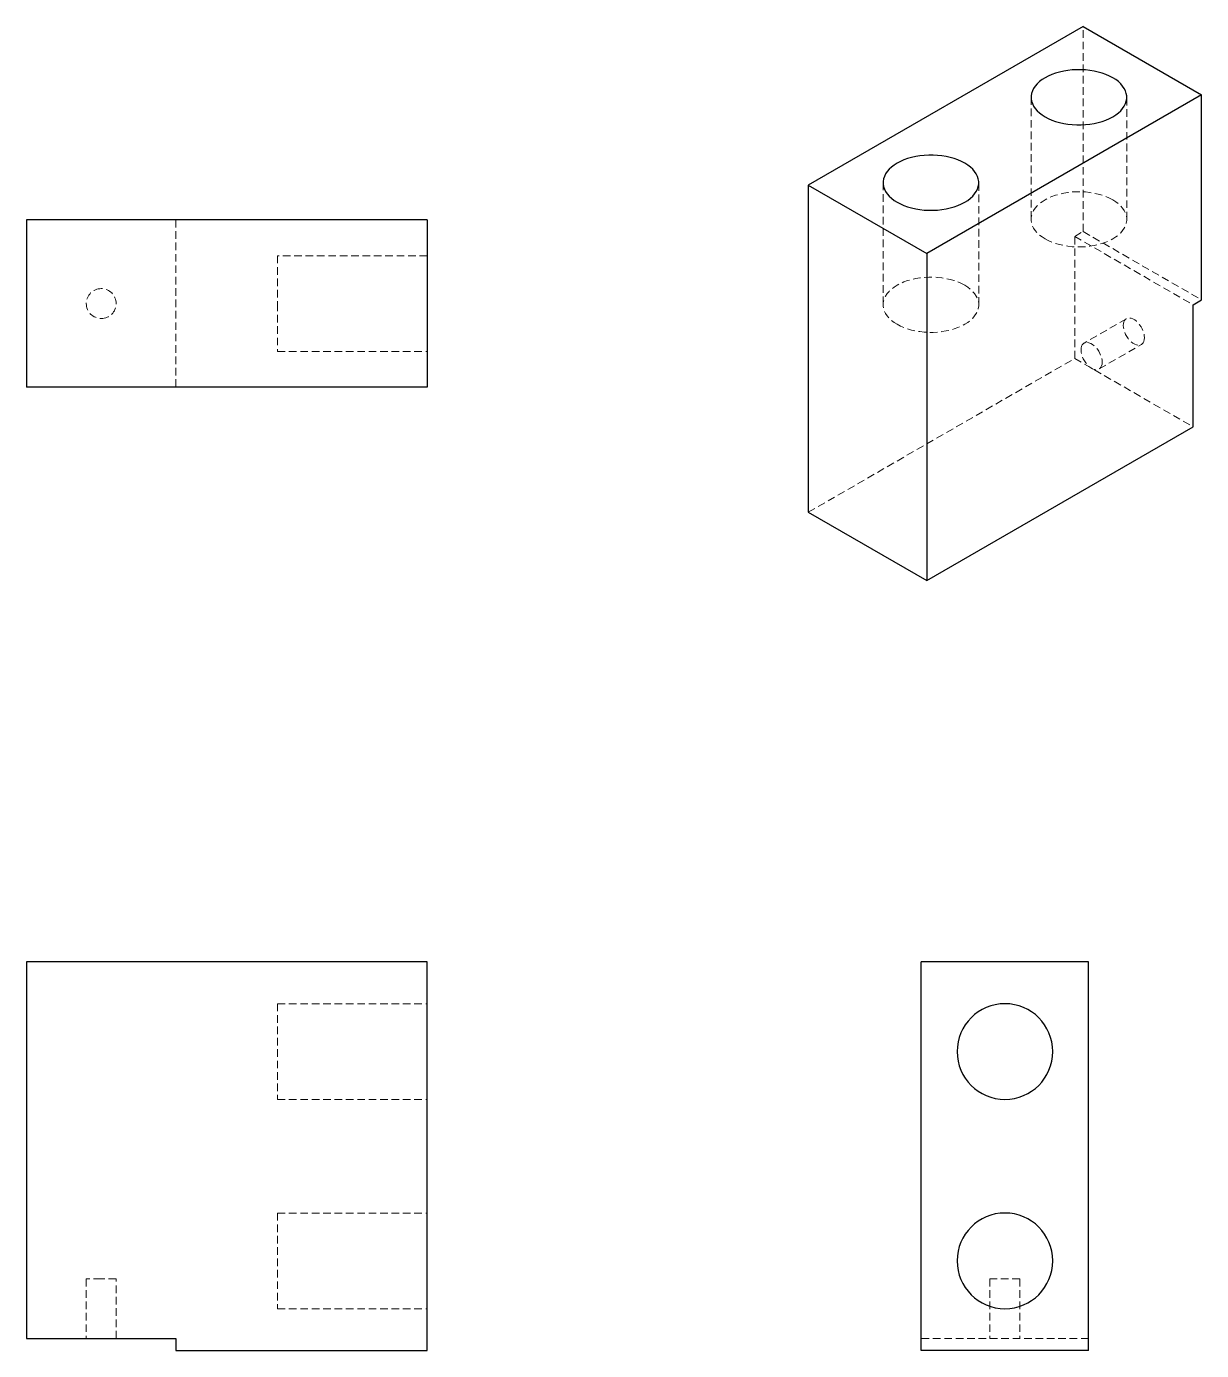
# Model space of a CAD drawing. Header units: millimetres. Extents: x 322 to 519, y 186 to 408.
import ezdxf

# ---------------------------------------------------------------- set-up
doc = ezdxf.new("R2010")
doc.units = ezdxf.units.MM
doc.linetypes.add('HIDDEN', pattern=[1.905, 1.27, -0.635])

msp = doc.modelspace()

# ---------------------------------------------------------------- linework, layer by layer
at = {"color": 7, "linetype": 'Continuous', "lineweight": 25}
for p, q in [((498.96, 407.72), (453, 381.18)), ((498.96, 407.72), (518.76, 396.29)), ((518.76, 396.29), (472.8, 369.75)), ((518.76, 361.99), (518.76, 396.29)), ((453, 381.18), (472.8, 369.75)), ((453, 381.18), (453, 326.47)), ((389.24, 375.38), (322.24, 375.38)), ((322.24, 375.38), (322.24, 347.38)), ((389.24, 375.38), (389.24, 347.38)), ((472.8, 369.75), (472.8, 315.04)), ((517.35, 361.17), (518.76, 361.99)), ((517.35, 340.76), (517.35, 361.17)), ((389.24, 347.38), (322.24, 347.38)), ((472.8, 315.04), (517.35, 340.76)), ((453, 326.47), (472.8, 315.04)), ((322.24, 251.28), (322.24, 188.28)), ((389.24, 251.28), (322.24, 251.28)), ((389.24, 186.28), (389.24, 251.28)), ((471.88, 186.28), (471.88, 251.28)), ((499.88, 251.28), (471.88, 251.28)), ((499.88, 186.28), (499.88, 251.28)), ((322.24, 188.28), (347.24, 188.28)), ((347.24, 188.28), (347.24, 186.28)), ((347.24, 186.28), (389.24, 186.28)), ((499.88, 186.28), (471.88, 186.28))]:
    msp.add_line(p, q, dxfattribs=at)
at = {"color": 7, "linetype": 'HIDDEN', "lineweight": 18}
for p, q in [((498.96, 373.42), (498.96, 407.72)), ((490.25, 395.88), (490.25, 375.46)), ((506.25, 375.46), (506.25, 395.88)), ((465.51, 381.59), (465.51, 361.18)), ((481.51, 361.18), (481.51, 381.59)), ((347.24, 375.38), (347.24, 347.38)), ((497.55, 372.6), (498.96, 373.42)), ((497.55, 372.6), (517.35, 361.17)), ((497.55, 352.19), (497.55, 372.6)), ((498.96, 373.42), (518.76, 361.99)), ((364.24, 369.38), (364.24, 361.38)), ((389.24, 369.38), (364.24, 369.38)), ((364.24, 361.38), (364.24, 353.38)), ((506.2, 358.85), (499.13, 354.77)), ((501.63, 350.44), (508.7, 354.52)), ((364.24, 353.38), (389.24, 353.38)), ((453, 326.47), (497.55, 352.19)), ((497.55, 352.19), (517.35, 340.76)), ((364.24, 244.28), (389.24, 244.28)), ((364.24, 244.28), (364.24, 228.28)), ((364.24, 228.28), (389.24, 228.28)), ((364.24, 209.28), (389.24, 209.28)), ((364.24, 209.28), (364.24, 193.28)), ((334.74, 198.28), (332.24, 198.28)), ((332.24, 198.28), (332.24, 188.28)), ((337.24, 198.28), (334.74, 198.28)), ((337.24, 188.28), (337.24, 198.28)), ((488.38, 198.28), (483.38, 198.28)), ((483.38, 198.28), (483.38, 188.28)), ((488.38, 198.28), (488.38, 188.28)), ((364.24, 193.28), (389.24, 193.28)), ((499.88, 188.28), (471.88, 188.28))]:
    msp.add_line(p, q, dxfattribs=at)
at = {"color": 7, "linetype": 'Continuous', "lineweight": 25, "flags": 128}
for points in [[(503.91, 399.14), (503.37, 399.43), (502.78, 399.69), (502.15, 399.91), (501.49, 400.1), (500.8, 400.26), (500.09, 400.37), (499.36, 400.45), (498.62, 400.49), (497.88, 400.49), (497.15, 400.45), (496.42, 400.37), (495.71, 400.26), (495.02, 400.1), (494.36, 399.91), (493.73, 399.69), (493.14, 399.43), (492.6, 399.14), (492.1, 398.83), (491.65, 398.49), (491.27, 398.12), (490.94, 397.74), (490.67, 397.35), (490.47, 396.94), (490.33, 396.52), (490.26, 396.09), (490.26, 395.66), (490.33, 395.24), (490.47, 394.82), (490.67, 394.41), (490.94, 394.01), (491.27, 393.63), (491.65, 393.27), (492.1, 392.93), (492.6, 392.61)], [(492.6, 392.61), (493.14, 392.32), (493.73, 392.07), (494.36, 391.84), (495.02, 391.65), (495.71, 391.5), (496.42, 391.38), (497.15, 391.3), (497.88, 391.26), (498.62, 391.26), (499.36, 391.3), (500.09, 391.38), (500.8, 391.5), (501.49, 391.65), (502.15, 391.84), (502.78, 392.07), (503.37, 392.32), (503.91, 392.61), (504.41, 392.93), (504.85, 393.27), (505.24, 393.63), (505.57, 394.01), (505.84, 394.41), (506.04, 394.82), (506.18, 395.24), (506.25, 395.66), (506.25, 396.09), (506.18, 396.52), (506.04, 396.94), (505.84, 397.35), (505.57, 397.74), (505.24, 398.12), (504.85, 398.49), (504.41, 398.83), (503.91, 399.14)], [(479.16, 384.86), (478.62, 385.14), (478.03, 385.4), (477.4, 385.63), (476.74, 385.82), (476.05, 385.97), (475.34, 386.09), (474.61, 386.16), (473.88, 386.2), (473.14, 386.2), (472.4, 386.16), (471.67, 386.09), (470.96, 385.97), (470.27, 385.82), (469.61, 385.63), (468.98, 385.4), (468.39, 385.14), (467.85, 384.86), (467.35, 384.54), (466.91, 384.2), (466.52, 383.84), (466.19, 383.46), (465.92, 383.06), (465.72, 382.65), (465.58, 382.23), (465.51, 381.8), (465.51, 381.38), (465.58, 380.95), (465.72, 380.53), (465.92, 380.12), (466.19, 379.73), (466.52, 379.34), (466.91, 378.98), (467.35, 378.64), (467.85, 378.32)], [(467.85, 378.32), (468.39, 378.04), (468.98, 377.78), (469.61, 377.56), (470.27, 377.37), (470.96, 377.21), (471.67, 377.09), (472.4, 377.02), (473.14, 376.98), (473.88, 376.98), (474.61, 377.02), (475.34, 377.09), (476.05, 377.21), (476.74, 377.37), (477.4, 377.56), (478.03, 377.78), (478.62, 378.04), (479.16, 378.32), (479.66, 378.64), (480.11, 378.98), (480.49, 379.34), (480.82, 379.73), (481.09, 380.12), (481.29, 380.53), (481.43, 380.95), (481.5, 381.38), (481.5, 381.8), (481.43, 382.23), (481.29, 382.65), (481.09, 383.06), (480.82, 383.46), (480.49, 383.84), (480.11, 384.2), (479.66, 384.54), (479.16, 384.86)]]:
    msp.add_lwpolyline(points, dxfattribs=at)
at = {"color": 7, "linetype": 'HIDDEN', "lineweight": 18, "flags": 128}
for points in [[(503.91, 378.73), (503.37, 379.02), (502.78, 379.27), (502.15, 379.5), (501.49, 379.69), (500.8, 379.84), (500.09, 379.96), (499.36, 380.04), (498.62, 380.08), (497.88, 380.08), (497.15, 380.04), (496.42, 379.96), (495.71, 379.84), (495.02, 379.69), (494.36, 379.5), (493.73, 379.27), (493.14, 379.02), (492.6, 378.73), (492.1, 378.41), (491.65, 378.07), (491.27, 377.71), (490.94, 377.33), (490.67, 376.93), (490.47, 376.52), (490.33, 376.1), (490.26, 375.68), (490.26, 375.25), (490.33, 374.83), (490.47, 374.41), (490.67, 374), (490.94, 373.6), (491.27, 373.22), (491.65, 372.85), (492.1, 372.51), (492.6, 372.2)], [(492.6, 372.2), (493.14, 371.91), (493.73, 371.65), (494.36, 371.43), (495.02, 371.24), (495.71, 371.09), (496.42, 370.97), (497.15, 370.89), (497.88, 370.85), (498.62, 370.85), (499.36, 370.89), (500.09, 370.97), (500.8, 371.09), (501.49, 371.24), (502.15, 371.43), (502.78, 371.65), (503.37, 371.91), (503.91, 372.2), (504.41, 372.51), (504.85, 372.85), (505.24, 373.22), (505.57, 373.6), (505.84, 374), (506.04, 374.41), (506.18, 374.83), (506.25, 375.25), (506.25, 375.68), (506.18, 376.1), (506.04, 376.52), (505.84, 376.93), (505.57, 377.33), (505.24, 377.71), (504.85, 378.07), (504.41, 378.41), (503.91, 378.73)], [(479.16, 364.44), (478.62, 364.73), (478.03, 364.99), (477.4, 365.21), (476.74, 365.4), (476.05, 365.56), (475.34, 365.67), (474.61, 365.75), (473.88, 365.79), (473.14, 365.79), (472.4, 365.75), (471.67, 365.67), (470.96, 365.56), (470.27, 365.4), (469.61, 365.21), (468.98, 364.99), (468.39, 364.73), (467.85, 364.44), (467.35, 364.13), (466.91, 363.79), (466.52, 363.42), (466.19, 363.04), (465.92, 362.64), (465.72, 362.23), (465.58, 361.82), (465.51, 361.39), (465.51, 360.96), (465.58, 360.54), (465.72, 360.12), (465.92, 359.71), (466.19, 359.31), (466.52, 358.93), (466.91, 358.57), (467.35, 358.23), (467.85, 357.91)], [(467.85, 357.91), (468.39, 357.62), (468.98, 357.37), (469.61, 357.14), (470.27, 356.95), (470.96, 356.8), (471.67, 356.68), (472.4, 356.6), (473.14, 356.56), (473.88, 356.56), (474.61, 356.6), (475.34, 356.68), (476.05, 356.8), (476.74, 356.95), (477.4, 357.14), (478.03, 357.37), (478.62, 357.62), (479.16, 357.91), (479.66, 358.23), (480.11, 358.57), (480.49, 358.93), (480.82, 359.31), (481.09, 359.71), (481.29, 360.12), (481.43, 360.54), (481.5, 360.96), (481.5, 361.39), (481.43, 361.82), (481.29, 362.23), (481.09, 362.64), (480.82, 363.04), (480.49, 363.42), (480.11, 363.79), (479.66, 364.13), (479.16, 364.44)], [(505.68, 357.7), (505.7, 358.03), (505.77, 358.31), (505.89, 358.55), (506.05, 358.74), (506.25, 358.88), (506.48, 358.95), (506.74, 358.96), (507.01, 358.91), (507.3, 358.8), (507.59, 358.63), (507.88, 358.41), (508.16, 358.14), (508.41, 357.83), (508.64, 357.49), (508.84, 357.13), (509, 356.76), (509.12, 356.38), (509.19, 356.01), (509.21, 355.66)], [(509.21, 355.66), (509.19, 355.34), (509.12, 355.05), (509, 354.81), (508.84, 354.62), (508.64, 354.49), (508.41, 354.42), (508.16, 354.4), (507.88, 354.45), (507.59, 354.56), (507.3, 354.73), (507.01, 354.95), (506.74, 355.22), (506.48, 355.53), (506.25, 355.87), (506.05, 356.23), (505.89, 356.61), (505.77, 356.99), (505.7, 357.35), (505.68, 357.7)], [(498.61, 353.62), (498.63, 353.94), (498.7, 354.23), (498.82, 354.47), (498.98, 354.66), (499.18, 354.79), (499.41, 354.87), (499.67, 354.88), (499.94, 354.83), (500.23, 354.72), (500.52, 354.55), (500.81, 354.33), (501.09, 354.06), (501.34, 353.75), (501.57, 353.41), (501.77, 353.05), (501.93, 352.67), (502.05, 352.3), (502.12, 351.93), (502.14, 351.58)], [(502.14, 351.58), (502.12, 351.26), (502.05, 350.97), (501.93, 350.73), (501.77, 350.54), (501.57, 350.41), (501.34, 350.33), (501.09, 350.32), (500.81, 350.37), (500.52, 350.48), (500.23, 350.65), (499.94, 350.87), (499.67, 351.14), (499.41, 351.45), (499.18, 351.79), (498.98, 352.15), (498.82, 352.53), (498.7, 352.9), (498.63, 353.27), (498.61, 353.62)]]:
    msp.add_lwpolyline(points, dxfattribs=at)
at = {"color": 7, "linetype": 'HIDDEN', "lineweight": 18}
for start, end in [(90, 270), (270, 90)]:
    msp.add_arc((334.74, 361.38), 2.5, start, end, dxfattribs=at)
at = {"color": 7, "linetype": 'Continuous', "lineweight": 25}
for centre, start, end in [((485.88, 236.28), 90, 270), ((485.88, 236.28), 270, 90), ((485.88, 201.28), 90, 270), ((485.88, 201.28), 270, 90)]:
    msp.add_arc(centre, 8, start, end, dxfattribs=at)

doc.saveas('drawing.dxf')
